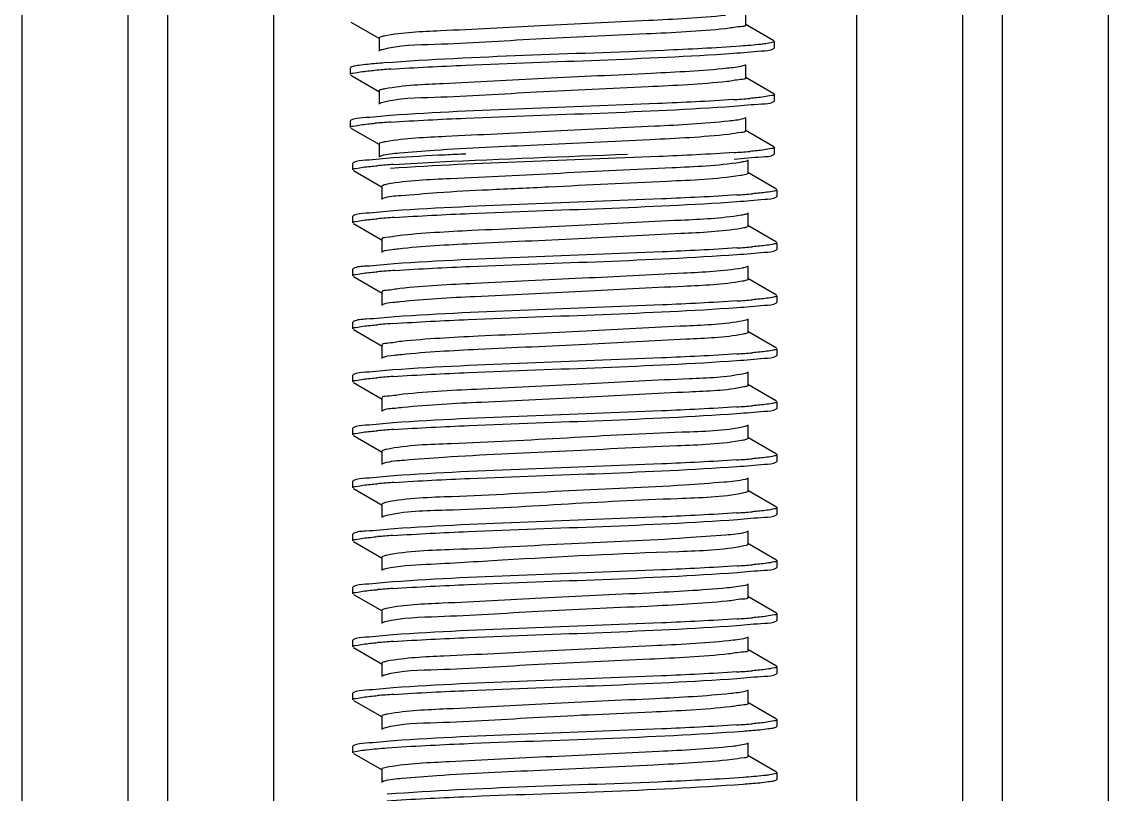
# Model space of a CAD drawing. Extents: x 27938 to 1507990, y 110129 to 923079.
# Drawn here: x 646801.2 to 647289.3, y 344855.8 to 345202.9 of the extents above; entities that cross this region are included whole.
import ezdxf

# ---------------------------------------------------------------- set-up
doc = ezdxf.new("R2010")
doc.units = 0
doc.header["$LTSCALE"] = 1000
doc.header["$MEASUREMENT"] = 0

msp = doc.modelspace()

# ---------------------------------------------------------------- linework, layer by layer
at = {"linetype": 'Continuous'}
for p, q in [((646801.17, 346328.15), (646801.17, 341587.12)), ((646848.79, 346328.15), (646848.79, 341587.12)), ((646866.65, 346328.15), (646866.65, 341587.12)), ((646914.28, 346328.15), (646914.28, 341587.12)), ((647176.22, 346328.15), (647176.22, 341587.12)), ((647223.85, 346328.15), (647223.85, 341587.12)), ((647241.7, 346328.15), (647241.7, 341587.12)), ((647289.33, 346328.15), (647289.33, 341587.12)), ((647126.42, 345201.56), (647126.42, 345207.51)), ((646949.03, 345202.79), (646961.96, 345195.31)), ((647139.09, 345194.38), (647126.16, 345201.86)), ((646961.7, 345195.61), (646961.7, 345189.65)), ((647139.09, 345190.88), (647139.31, 345191.14)), ((647139.31, 345191.14), (647139.31, 345194.12)), ((647139.31, 345191.14), (647139.31, 345194.12)), ((646949.03, 345182.47), (646948.81, 345182.21)), ((646948.81, 345179.24), (646948.81, 345182.21)), ((646948.81, 345179.24), (646948.81, 345182.21)), ((647126.42, 345177.75), (647126.42, 345183.7)), ((646949.03, 345178.98), (646961.96, 345171.49)), ((647139.09, 345170.57), (647126.16, 345178.05)), ((646961.7, 345171.79), (646961.7, 345165.84)), ((647139.31, 345167.33), (647139.31, 345170.31)), ((647139.31, 345167.33), (647139.31, 345170.31)), ((647139.09, 345167.07), (647139.31, 345167.33)), ((646949.03, 345158.66), (646948.81, 345158.4)), ((646948.81, 345155.42), (646948.81, 345158.4)), ((646948.81, 345155.42), (646948.81, 345158.4)), ((647126.42, 345153.94), (647126.42, 345159.89)), ((646949.03, 345155.16), (646961.96, 345147.68)), ((647139.09, 345146.75), (647126.16, 345154.24)), ((646961.7, 345147.98), (646961.7, 345142.03)), ((647139.31, 345143.52), (647139.31, 345146.49)), ((647139.31, 345143.52), (647139.31, 345146.49)), ((647127.61, 345134.88), (647127.61, 345140.84)), ((647139.09, 345143.26), (647139.31, 345143.52)), ((646950.22, 345139.61), (646950, 345139.35)), ((646950, 345136.37), (646950, 345139.35)), ((646950, 345136.37), (646950, 345139.35)), ((646950.22, 345136.11), (646963.15, 345128.63)), ((647140.28, 345127.7), (647127.35, 345135.19)), ((646962.89, 345128.93), (646962.89, 345122.98)), ((647140.5, 345124.47), (647140.5, 345127.44)), ((647140.5, 345124.47), (647140.5, 345127.44)), ((646963.47, 345123.43), (646963.15, 345123.28)), ((647140.28, 345124.2), (647140.5, 345124.47)), ((647127.61, 345111.07), (647127.61, 345117.02)), ((646950.22, 345115.8), (646950, 345115.54)), ((646950, 345112.56), (646950, 345115.54)), ((646950, 345112.56), (646950, 345115.54)), ((646950.22, 345112.3), (646963.15, 345104.82)), ((647140.28, 345103.89), (647127.35, 345111.37)), ((646962.89, 345105.12), (646962.89, 345099.16)), ((647140.5, 345100.65), (647140.5, 345103.63)), ((647140.5, 345100.65), (647140.5, 345103.63)), ((647140.28, 345100.39), (647140.5, 345100.65)), ((646950.22, 345091.98), (646950, 345091.72)), ((647127.61, 345087.26), (647127.61, 345093.21)), ((646950, 345088.75), (646950, 345091.72)), ((646950, 345088.75), (646950, 345091.72)), ((646950.22, 345088.49), (646963.15, 345081)), ((647140.28, 345080.08), (647127.35, 345087.56)), ((646962.89, 345081.3), (646962.89, 345075.35)), ((647140.5, 345076.84), (647140.5, 345079.82)), ((647140.5, 345076.84), (647140.5, 345079.82)), ((647140.28, 345076.58), (647140.5, 345076.84)), ((646950.22, 345068.17), (646950, 345067.91)), ((646950, 345064.93), (646950, 345067.91)), ((646950, 345064.93), (646950, 345067.91)), ((647127.61, 345063.45), (647127.61, 345069.4)), ((646950.22, 345064.67), (646963.15, 345057.19)), ((647140.28, 345056.26), (647127.35, 345063.75)), ((646962.89, 345057.49), (646962.89, 345051.54)), ((647140.28, 345052.77), (647140.5, 345053.03)), ((647140.5, 345053.03), (647140.5, 345056)), ((647140.5, 345053.03), (647140.5, 345056)), ((646950.22, 345044.36), (646950, 345044.1)), ((646950, 345041.12), (646950, 345044.1)), ((646950, 345041.12), (646950, 345044.1)), ((647127.61, 345039.63), (647127.61, 345045.59)), ((646950.22, 345040.86), (646963.15, 345033.38)), ((647140.28, 345032.45), (647127.35, 345039.93)), ((646962.89, 345033.68), (646962.89, 345027.73)), ((647140.28, 345028.95), (647140.5, 345029.21)), ((647140.5, 345029.21), (647140.5, 345032.19)), ((647140.5, 345029.21), (647140.5, 345032.19)), ((646950.22, 345020.55), (646950, 345020.28)), ((646950, 345017.31), (646950, 345020.28)), ((646950, 345017.31), (646950, 345020.28)), ((647127.61, 345015.82), (647127.61, 345021.77)), ((646950.22, 345017.05), (646963.15, 345009.57)), ((647140.28, 345008.64), (647127.35, 345016.12)), ((646962.89, 345009.87), (646962.89, 345003.91)), ((647140.28, 345005.14), (647140.5, 345005.4)), ((647140.5, 345005.4), (647140.5, 345008.38)), ((647140.5, 345005.4), (647140.5, 345008.38)), ((646950.22, 344996.73), (646950, 344996.47)), ((646950, 344993.5), (646950, 344996.47)), ((646950, 344993.5), (646950, 344996.47)), ((647127.61, 344992.01), (647127.61, 344997.96)), ((646950.22, 344993.23), (646963.15, 344985.75)), ((647126.32, 344991.33), (647125.58, 344991.16)), ((647140.28, 344984.83), (647127.35, 344992.31)), ((646962.89, 344986.05), (646962.89, 344980.1)), ((647140.5, 344981.59), (647140.5, 344984.57)), ((647140.5, 344981.59), (647140.5, 344984.57)), ((647140.28, 344981.33), (647140.5, 344981.59)), ((646950.22, 344972.92), (646950, 344972.66)), ((646950, 344969.68), (646950, 344972.66)), ((646950, 344969.68), (646950, 344972.66)), ((647127.61, 344968.19), (647127.61, 344974.15)), ((646950.22, 344969.42), (646963.15, 344961.94)), ((647126.59, 344967.6), (647125.61, 344967.36)), ((647140.28, 344961.01), (647127.35, 344968.5)), ((646962.89, 344962.24), (646962.89, 344956.29)), ((647140.5, 344957.78), (647140.5, 344960.75)), ((647140.5, 344957.78), (647140.5, 344960.75)), ((647140.28, 344957.52), (647140.5, 344957.78)), ((647127.61, 344944.38), (647127.61, 344950.33)), ((646950.22, 344949.11), (646950, 344948.85)), ((646950, 344945.87), (646950, 344948.85)), ((646950, 344945.87), (646950, 344948.85)), ((646950.22, 344945.61), (646963.15, 344938.13)), ((647140.28, 344937.2), (647127.35, 344944.68)), ((646962.89, 344938.43), (646962.89, 344932.47)), ((647140.5, 344933.96), (647140.5, 344936.94)), ((647140.5, 344933.96), (647140.5, 344936.94)), ((647140.28, 344933.7), (647140.5, 344933.96)), ((647127.61, 344920.57), (647127.61, 344926.52)), ((646950.22, 344925.29), (646950, 344925.03)), ((646950, 344922.06), (646950, 344925.03)), ((646950, 344922.06), (646950, 344925.03)), ((646950.22, 344921.8), (646963.15, 344914.31)), ((647140.28, 344913.39), (647127.35, 344920.87)), ((646962.89, 344914.62), (646962.89, 344908.66)), ((647140.5, 344910.15), (647140.5, 344913.13)), ((647140.28, 344909.89), (647140.5, 344910.15)), ((646950.22, 344901.48), (646950, 344901.22)), ((647127.61, 344896.76), (647127.61, 344902.71)), ((646950, 344898.24), (646950, 344901.22)), ((646950, 344898.24), (646950, 344901.22)), ((646950.22, 344897.98), (646963.15, 344890.5)), ((647140.28, 344889.57), (647127.35, 344897.06)), ((646962.89, 344890.8), (646962.89, 344884.85)), ((647140.5, 344886.34), (647140.5, 344889.31)), ((647140.5, 344886.34), (647140.5, 344889.31)), ((647140.28, 344886.08), (647140.5, 344886.34)), ((646950.22, 344877.67), (646950, 344877.41)), ((646950, 344874.43), (646950, 344877.41)), ((646950, 344874.43), (646950, 344877.41)), ((647127.61, 344872.94), (647127.61, 344878.9)), ((646950.22, 344874.17), (646963.15, 344866.69)), ((647140.28, 344865.76), (647127.35, 344873.24)), ((646962.89, 344866.99), (646962.89, 344861.04)), ((647140.28, 344862.26), (647140.5, 344862.52)), ((647140.5, 344862.52), (647140.5, 344865.5)), ((647140.5, 344862.52), (647140.5, 344865.5))]:
    msp.add_line(p, q, dxfattribs=at)
for centre, radius, start, end in [((646994.19, 344772.59), 409.92, 93.8298, 94.8034), ((647093.42, 345583.29), 416.29, 273.7844, 274.8062), ((646994.21, 344748.53), 410.18, 93.8281, 94.8033), ((647093.75, 345555.41), 412.21, 273.8119, 274.8058), ((646995.66, 344726.23), 413.44, 93.8035, 94.806), ((647095.11, 345534.28), 410.12, 273.8286, 274.8032), ((646996.02, 344697.89), 417.98, 93.7736, 94.806), ((647095.14, 345510.05), 409.71, 273.8314, 274.8033), ((646996.45, 344668.64), 423.44, 93.7393, 94.8049), ((647095.25, 345484.84), 408.3, 273.8406, 274.8036), ((646995.26, 344659.82), 408.39, 93.8392, 94.8043), ((647095.21, 345461.59), 408.86, 273.8369, 274.8034), ((646995.4, 344634.22), 410.18, 93.826, 94.8054), ((647095.13, 345438.74), 409.83, 273.8305, 274.8033), ((646995.65, 344607.29), 413.31, 93.8044, 94.806), ((647121.89, 345032.73), 18.14, 281.5383, 283.132), ((647095.11, 345415.22), 410.12, 273.8286, 274.8032), ((646996.01, 344578.99), 417.82, 93.7747, 94.806), ((647095.14, 345391.01), 409.73, 273.8312, 274.8033), ((646995.16, 344565.7), 407.26, 93.8482, 94.803), ((647095.38, 345364.13), 406.65, 273.8518, 274.8032), ((646995.25, 344540.8), 408.35, 93.8395, 94.8043), ((647095.21, 345342.48), 408.82, 273.8372, 274.8034), ((646995.39, 344515.24), 410.1, 93.8265, 94.8053), ((647095.13, 345319.66), 409.81, 273.8306, 274.8033), ((646995.64, 344488.35), 413.19, 93.8052, 94.806), ((647095.11, 345296.15), 410.12, 273.8286, 274.8032)]:
    msp.add_arc(centre, radius, start, end, dxfattribs=at)
for points, knots in [([(647117.38, 345205.72), (647105.87, 345204.56), (647078.15, 345203.14), (647035.41, 345201.29), (646995.87, 345198.95), (646972.27, 345198.14), (646963.95, 345196.5)], [0, 0, 0, 0, 0.225655, 0.541544, 0.834585, 1, 1, 1, 1]), ([(647117.38, 345199.77), (647105.55, 345198.57), (647077.1, 345197.12), (647033.52, 345195.35), (646994.1, 345192.65), (646970.77, 345192.32), (646963.05, 345190.34)], [0, 0, 0, 0, 0.230626, 0.552451, 0.845297, 1, 1, 1, 1]), ([(647126.42, 345201.56), (647126.42, 345200.74), (647121.76, 345200.68), (647119.64, 345200), (647117.38, 345199.77)], [0, 0, 0, 0, 0.265544, 1, 1, 1, 1]), ([(646963.95, 345196.5), (646963.38, 345196.38), (646962.72, 345196.23), (646961.7, 345195.85), (646961.7, 345195.61)], [0, 0, 0, 0, 0.707997, 1, 1, 1, 1]), ([(646963.05, 345190.34), (646962.83, 345190.28), (646962.46, 345190.18), (646962.1, 345190.04), (646961.96, 345189.96)], [0, 0, 0, 0, 0.585637, 1, 1, 1, 1]), ([(647124.1, 345191.95), (647112.62, 345191.11), (647059.23, 345188.5), (647005.76, 345187.45), (646963.94, 345184.38)], [0, 0, 0, 0, 0.215463, 1, 1, 1, 1]), ([(647120.9, 345188.75), (647125.11, 345189.03), (647131.01, 345189.85), (647137.45, 345189.94), (647139.08, 345190.88)], [0, 0, 0, 0, 0.69075, 1, 1, 1, 1]), ([(647135.43, 345193.03), (647134.71, 345192.93), (647130.94, 345192.47), (647127.16, 345192.17), (647124.1, 345191.95)], [0, 0, 0, 0, 0.191405, 1, 1, 1, 1]), ([(647139.31, 345194.12), (647139.31, 345193.75), (647137.41, 345193.43), (647136.4, 345193.17), (647135.43, 345193.03)], [0, 0, 0, 0, 0.27438, 1, 1, 1, 1]), ([(646966.81, 345181.6), (646978.03, 345182.37), (647029.4, 345184.84), (647080.82, 345186.05), (647120.9, 345188.75)], [0, 0, 0, 0, 0.218807, 1, 1, 1, 1]), ([(646948.81, 345179.24), (646948.81, 345179.67), (646951.1, 345179.95), (646952.26, 345180.27), (646953.41, 345180.42)], [0, 0, 0, 0, 0.271502, 1, 1, 1, 1]), ([(646952.67, 345183.3), (646951.88, 345183.18), (646950.66, 345182.97), (646949.42, 345182.69), (646949.04, 345182.47)], [0, 0, 0, 0, 0.64305, 1, 1, 1, 1]), ([(646963.94, 345184.38), (646962.79, 345184.29), (646959.02, 345184), (646955.26, 345183.66), (646952.67, 345183.3)], [0, 0, 0, 0, 0.307527, 1, 1, 1, 1]), ([(647118.12, 345181.98), (647106.84, 345180.8), (647079.39, 345179.4), (647036.8, 345177.52), (646996.9, 345175.25), (646972.92, 345174.33), (646964.32, 345172.75)], [0, 0, 0, 0, 0.220681, 0.534812, 0.829794, 1, 1, 1, 1]), ([(647126.16, 345183.4), (647125.87, 345183.23), (647123.2, 345182.48), (647120.49, 345182.23), (647118.12, 345181.98)], [0, 0, 0, 0, 0.125952, 1, 1, 1, 1]), ([(647118.12, 345176.03), (647106.34, 345174.79), (647077.75, 345173.34), (647033.83, 345171.59), (646994.11, 345168.75), (646970.55, 345168.58), (646962.87, 345166.48)], [0, 0, 0, 0, 0.228367, 0.551843, 0.846598, 1, 1, 1, 1]), ([(647126.42, 345177.75), (647126.43, 345176.99), (647122.16, 345176.87), (647120.19, 345176.25), (647118.12, 345176.03)], [0, 0, 0, 0, 0.266345, 1, 1, 1, 1]), ([(646964.32, 345172.75), (646963.66, 345172.63), (646962.91, 345172.46), (646961.7, 345172.07), (646961.7, 345171.79)], [0, 0, 0, 0, 0.71244, 1, 1, 1, 1]), ([(647139.31, 345170.31), (647139.31, 345169.87), (647137.01, 345169.59), (647135.85, 345169.27), (647134.69, 345169.12)], [0, 0, 0, 0, 0.271396, 1, 1, 1, 1]), ([(646962.87, 345166.48), (646962.69, 345166.43), (646962.38, 345166.34), (646962.08, 345166.21), (646961.96, 345166.14)], [0, 0, 0, 0, 0.578205, 1, 1, 1, 1]), ([(647120.9, 345167.91), (647109.6, 345167.15), (647058.24, 345164.68), (647006.81, 345163.49), (646966.81, 345160.77)], [0, 0, 0, 0, 0.220215, 1, 1, 1, 1]), ([(647121.15, 345164.95), (647125.3, 345165.23), (647131.12, 345166.04), (647137.47, 345166.14), (647139.08, 345167.07)], [0, 0, 0, 0, 0.690494, 1, 1, 1, 1]), ([(646966.81, 345160.77), (646962.69, 345160.49), (646956.93, 345159.69), (646950.64, 345159.58), (646949.04, 345158.66)], [0, 0, 0, 0, 0.690325, 1, 1, 1, 1]), ([(646966.82, 345157.79), (646978.08, 345158.56), (647029.52, 345161.04), (647081.03, 345162.23), (647121.15, 345164.95)], [0, 0, 0, 0, 0.219095, 1, 1, 1, 1]), ([(646948.81, 345155.42), (646948.81, 345155.86), (646951.1, 345156.14), (646952.26, 345156.46), (646953.41, 345156.61)], [0, 0, 0, 0, 0.27149, 1, 1, 1, 1]), ([(647118.83, 345158.25), (647107.8, 345157.04), (647080.66, 345155.66), (647038.26, 345153.75), (646998.01, 345151.54), (646973.64, 345150.53), (646964.75, 345149.02)], [0, 0, 0, 0, 0.215579, 0.527777, 0.824697, 1, 1, 1, 1]), ([(647126.16, 345159.59), (647125.89, 345159.43), (647123.47, 345158.72), (647120.99, 345158.48), (647118.83, 345158.25)], [0, 0, 0, 0, 0.128341, 1, 1, 1, 1]), ([(647118.83, 345152.29), (647107.12, 345151.01), (647078.41, 345149.64), (647034.31, 345147.45), (646996.66, 345145.94), (646973.39, 345144.03), (646965.38, 345143.4), (646962.74, 345142.63)], [0, 0, 0, 0, 0.225842, 0.550753, 0.847452, 0.947141, 1, 1, 1, 1]), ([(647126.42, 345153.94), (647126.43, 345153.24), (647122.54, 345153.06), (647120.73, 345152.5), (647118.83, 345152.29)], [0, 0, 0, 0, 0.267239, 1, 1, 1, 1]), ([(646964.75, 345149.02), (646963.98, 345148.89), (646963.14, 345148.69), (646961.7, 345148.29), (646961.7, 345147.98)], [0, 0, 0, 0, 0.716487, 1, 1, 1, 1]), ([(647139.31, 345146.49), (647139.31, 345146.06), (647137.03, 345145.78), (647135.88, 345145.46), (647134.73, 345145.31)], [0, 0, 0, 0, 0.271545, 1, 1, 1, 1]), ([(646968.04, 345141.72), (646963.91, 345141.44), (646958.13, 345140.64), (646951.83, 345140.53), (646950.23, 345139.61)], [0, 0, 0, 0, 0.69038, 1, 1, 1, 1]), ([(646962.74, 345142.63), (646962.59, 345142.59), (646962.32, 345142.5), (646962.07, 345142.39), (646961.96, 345142.33)], [0, 0, 0, 0, 0.571482, 1, 1, 1, 1]), ([(647121.15, 345144.11), (647109.87, 345143.35), (647058.43, 345140.88), (647006.92, 345139.68), (646966.82, 345136.96)], [0, 0, 0, 0, 0.21961, 1, 1, 1, 1]), ([(647000.74, 345143.46), (646997.62, 345143.32), (646986.72, 345142.81), (646975.81, 345142.25), (646968.04, 345141.72)], [0, 0, 0, 0, 0.285814, 1, 1, 1, 1]), ([(646968.23, 345138.76), (646975.16, 345139.22), (647010.19, 345141.08), (647045.25, 345142.29), (647073.36, 345143.46)], [0, 0, 0, 0, 0.197909, 1, 1, 1, 1]), ([(647121.32, 345141.15), (647125.43, 345141.43), (647131.2, 345142.23), (647137.48, 345142.34), (647139.08, 345143.26)], [0, 0, 0, 0, 0.690311, 1, 1, 1, 1]), ([(646950, 345136.37), (646950, 345136.8), (646952.28, 345137.09), (646953.44, 345137.4), (646954.59, 345137.55)], [0, 0, 0, 0, 0.271503, 1, 1, 1, 1]), ([(647123.98, 345139.71), (647113.85, 345138.12), (647086.81, 345137.01), (647043.42, 345134.85), (647000.82, 345132.47), (646974.73, 345131.63), (646965.39, 345129.87)], [0, 0, 0, 0, 0.193419, 0.509669, 0.820525, 1, 1, 1, 1]), ([(647127.35, 345140.54), (647126.98, 345140.32), (647125.83, 345140.03), (647124.7, 345139.82), (647123.98, 345139.71)], [0, 0, 0, 0, 0.365805, 1, 1, 1, 1]), ([(647123.98, 345133.75), (647113.14, 345132.06), (647084.33, 345130.98), (647046.66, 345128.99), (647012.24, 345127.36), (646990.02, 345126.32), (646974.33, 345124.83), (646965.98, 345124.4), (646963.47, 345123.43)], [0, 0, 0, 0, 0.204493, 0.536108, 0.703957, 0.847329, 0.949842, 1, 1, 1, 1]), ([(647127.61, 345134.88), (647127.61, 345134.52), (647125.87, 345134.13), (647124.89, 345133.9), (647123.98, 345133.75)], [0, 0, 0, 0, 0.279396, 1, 1, 1, 1]), ([(646965.39, 345129.87), (646964.76, 345129.75), (646964.04, 345129.58), (646962.89, 345129.19), (646962.89, 345128.93)], [0, 0, 0, 0, 0.711689, 1, 1, 1, 1]), ([(647140.5, 345127.44), (647140.5, 345127.01), (647138.21, 345126.72), (647137.05, 345126.41), (647135.89, 345126.26)], [0, 0, 0, 0, 0.271487, 1, 1, 1, 1]), ([(647122.49, 345125.07), (647111.24, 345124.31), (647059.82, 345121.83), (647008.34, 345120.63), (646968.23, 345117.92)], [0, 0, 0, 0, 0.219009, 1, 1, 1, 1]), ([(646968.51, 345114.96), (646979.81, 345115.72), (647031.15, 345118.19), (647082.55, 345119.38), (647122.52, 345122.1)], [0, 0, 0, 0, 0.220461, 1, 1, 1, 1]), ([(647122.52, 345122.1), (647126.63, 345122.38), (647132.39, 345123.18), (647138.67, 345123.28), (647140.27, 345124.2)], [0, 0, 0, 0, 0.690295, 1, 1, 1, 1]), ([(646968.23, 345117.92), (646964.06, 345117.64), (646958.22, 345116.83), (646951.85, 345116.73), (646950.23, 345115.8)], [0, 0, 0, 0, 0.690587, 1, 1, 1, 1]), ([(647127.35, 345116.72), (647127.03, 345116.54), (647126.04, 345116.27), (647125.07, 345116.07), (647124.45, 345115.97)], [0, 0, 0, 0, 0.371889, 1, 1, 1, 1]), ([(646950, 345112.56), (646950, 345113), (646952.31, 345113.28), (646953.48, 345113.6), (646954.64, 345113.75)], [0, 0, 0, 0, 0.271316, 1, 1, 1, 1]), ([(647124.45, 345115.97), (647115.48, 345114.47), (647091.03, 345113.44), (647050.69, 345111.25), (647008.34, 345109.32), (646981.28, 345107.96), (646970.31, 345106.74)], [0, 0, 0, 0, 0.176567, 0.473968, 0.785687, 1, 1, 1, 1]), ([(646970.31, 345106.74), (646968.45, 345106.53), (646966.67, 345105.99), (646962.88, 345105.8), (646962.89, 345105.12)], [0, 0, 0, 0, 0.732504, 1, 1, 1, 1]), ([(647124.45, 345110.02), (647115.48, 345108.51), (647091.03, 345107.49), (647050.69, 345105.3), (647008.34, 345103.37), (646981.28, 345102), (646970.31, 345100.79)], [0, 0, 0, 0, 0.176567, 0.473968, 0.785687, 1, 1, 1, 1]), ([(647127.61, 345111.07), (647127.61, 345110.75), (647126.11, 345110.36), (647125.24, 345110.15), (647124.45, 345110.02)], [0, 0, 0, 0, 0.282619, 1, 1, 1, 1]), ([(647140.5, 345103.63), (647140.5, 345103.2), (647138.21, 345102.91), (647137.06, 345102.6), (647135.9, 345102.45)], [0, 0, 0, 0, 0.271508, 1, 1, 1, 1]), ([(646970.31, 345100.79), (646969.41, 345100.69), (646967.04, 345100.33), (646964.47, 345100.23), (646963.15, 345099.47)], [0, 0, 0, 0, 0.371135, 1, 1, 1, 1]), ([(647122.52, 345101.26), (647111.3, 345100.5), (647059.97, 345098.03), (647008.57, 345096.82), (646968.51, 345094.13)], [0, 0, 0, 0, 0.218674, 1, 1, 1, 1]), ([(646968.84, 345091.17), (646980.17, 345091.93), (647031.42, 345094.38), (647082.74, 345095.57), (647122.6, 345098.29)], [0, 0, 0, 0, 0.22129, 1, 1, 1, 1]), ([(647122.6, 345098.29), (647126.69, 345098.57), (647132.43, 345099.36), (647138.68, 345099.48), (647140.27, 345100.39)], [0, 0, 0, 0, 0.690211, 1, 1, 1, 1]), ([(646968.51, 345094.13), (646964.28, 345093.84), (646958.34, 345093.02), (646951.87, 345092.93), (646950.23, 345091.98)], [0, 0, 0, 0, 0.690864, 1, 1, 1, 1]), ([(647124.89, 345092.23), (647116.21, 345090.67), (647092.14, 345089.73), (647052.14, 345087.48), (647009.6, 345085.59), (646982.23, 345084.19), (646971.01, 345083)], [0, 0, 0, 0, 0.171474, 0.466939, 0.780589, 1, 1, 1, 1]), ([(647127.35, 345092.91), (647127.07, 345092.75), (647126.24, 345092.5), (647125.41, 345092.33), (647124.89, 345092.23)], [0, 0, 0, 0, 0.378691, 1, 1, 1, 1]), ([(646950, 345088.75), (646950, 345089.19), (646952.35, 345089.47), (646953.53, 345089.79), (646954.72, 345089.94)], [0, 0, 0, 0, 0.271062, 1, 1, 1, 1]), ([(647127.61, 345087.26), (647127.61, 345086.98), (647126.34, 345086.58), (647125.57, 345086.4), (647124.89, 345086.28)], [0, 0, 0, 0, 0.286481, 1, 1, 1, 1]), ([(646971.01, 345083), (646968.98, 345082.79), (646967.05, 345082.19), (646962.88, 345082.05), (646962.89, 345081.3)], [0, 0, 0, 0, 0.733441, 1, 1, 1, 1]), ([(647124.89, 345086.28), (647116.21, 345084.72), (647092.14, 345083.78), (647052.14, 345081.53), (647009.6, 345079.63), (646982.23, 345078.24), (646971.01, 345077.05)], [0, 0, 0, 0, 0.171474, 0.466939, 0.780589, 1, 1, 1, 1]), ([(647122.6, 345077.45), (647111.43, 345076.69), (647060.18, 345074.22), (647008.86, 345073), (646968.84, 345070.33)], [0, 0, 0, 0, 0.218156, 1, 1, 1, 1]), ([(647140.5, 345079.82), (647140.5, 345079.39), (647138.23, 345079.1), (647137.07, 345078.79), (647135.93, 345078.64)], [0, 0, 0, 0, 0.271591, 1, 1, 1, 1]), ([(646971.01, 345077.05), (646970.02, 345076.94), (646967.42, 345076.56), (646964.59, 345076.49), (646963.15, 345075.65)], [0, 0, 0, 0, 0.373237, 1, 1, 1, 1]), ([(646967.91, 345067.3), (646979.19, 345068.06), (647030.74, 345070.55), (647082.36, 345071.74), (647122.57, 345074.48)], [0, 0, 0, 0, 0.219098, 1, 1, 1, 1]), ([(647122.57, 345074.48), (647126.66, 345074.76), (647132.41, 345075.55), (647138.67, 345075.66), (647140.27, 345076.58)], [0, 0, 0, 0, 0.690244, 1, 1, 1, 1]), ([(646968.84, 345070.33), (646964.52, 345070.05), (646958.49, 345069.21), (646951.9, 345069.13), (646950.23, 345068.17)], [0, 0, 0, 0, 0.691174, 1, 1, 1, 1]), ([(647125.29, 345068.5), (647116.92, 345066.86), (647093.23, 345066.03), (647053.6, 345063.71), (647010.87, 345061.85), (646983.2, 345060.43), (646971.75, 345059.27)], [0, 0, 0, 0, 0.166363, 0.459884, 0.775471, 1, 1, 1, 1]), ([(647127.35, 345069.1), (647127.11, 345068.96), (647126.42, 345068.74), (647125.72, 345068.58), (647125.29, 345068.5)], [0, 0, 0, 0, 0.386332, 1, 1, 1, 1]), ([(646950, 345064.93), (646950, 345065.36), (646952.27, 345065.65), (646953.41, 345065.96), (646954.56, 345066.11)], [0, 0, 0, 0, 0.27163, 1, 1, 1, 1]), ([(647125.29, 345062.54), (647116.92, 345060.91), (647093.23, 345060.08), (647053.6, 345057.75), (647010.87, 345055.9), (646983.2, 345054.48), (646971.75, 345053.31)], [0, 0, 0, 0, 0.166363, 0.459884, 0.775471, 1, 1, 1, 1]), ([(647127.61, 345063.45), (647127.61, 345063.2), (647126.56, 345062.81), (647125.88, 345062.66), (647125.29, 345062.54)], [0, 0, 0, 0, 0.291155, 1, 1, 1, 1]), ([(646971.75, 345059.27), (646969.53, 345059.04), (646967.45, 345058.37), (646962.89, 345058.3), (646962.89, 345057.49)], [0, 0, 0, 0, 0.734279, 1, 1, 1, 1]), ([(646971.75, 345053.31), (646970.66, 345053.2), (646967.82, 345052.79), (646964.72, 345052.75), (646963.15, 345051.84)], [0, 0, 0, 0, 0.37517, 1, 1, 1, 1]), ([(647122.57, 345053.64), (647111.28, 345052.87), (647059.73, 345050.39), (647008.12, 345049.2), (646967.91, 345046.46)], [0, 0, 0, 0, 0.219155, 1, 1, 1, 1]), ([(647122.51, 345050.66), (647126.62, 345050.94), (647132.39, 345051.74), (647138.67, 345051.85), (647140.27, 345052.77)], [0, 0, 0, 0, 0.690303, 1, 1, 1, 1]), ([(647140.5, 345056), (647140.5, 345055.57), (647138.22, 345055.29), (647137.07, 345054.97), (647135.91, 345054.82)], [0, 0, 0, 0, 0.271553, 1, 1, 1, 1]), ([(646968.03, 345043.49), (646979.31, 345044.26), (647030.8, 345046.74), (647082.36, 345047.93), (647122.51, 345050.66)], [0, 0, 0, 0, 0.219327, 1, 1, 1, 1]), ([(646967.91, 345046.46), (646963.82, 345046.18), (646958.08, 345045.39), (646951.82, 345045.28), (646950.23, 345044.36)], [0, 0, 0, 0, 0.690244, 1, 1, 1, 1]), ([(647125.67, 345044.76), (647117.6, 345043.04), (647094.29, 345042.34), (647055.05, 345039.93), (647012.16, 345038.11), (646984.2, 345036.68), (646972.51, 345035.53)], [0, 0, 0, 0, 0.16123, 0.452798, 0.770329, 1, 1, 1, 1]), ([(647127.35, 345045.28), (647127.15, 345045.17), (647126.59, 345044.97), (647126.01, 345044.83), (647125.67, 345044.76)], [0, 0, 0, 0, 0.394958, 1, 1, 1, 1]), ([(646950, 345041.12), (646950, 345041.55), (646952.27, 345041.84), (646953.42, 345042.15), (646954.56, 345042.3)], [0, 0, 0, 0, 0.27161, 1, 1, 1, 1]), ([(647125.67, 345038.81), (647117.6, 345037.09), (647094.29, 345036.39), (647055.05, 345033.98), (647012.16, 345032.16), (646984.2, 345030.72), (646972.51, 345029.58)], [0, 0, 0, 0, 0.16123, 0.452798, 0.770329, 1, 1, 1, 1]), ([(647127.61, 345039.63), (647127.61, 345039.42), (647126.75, 345039.05), (647126.16, 345038.91), (647125.67, 345038.81)], [0, 0, 0, 0, 0.296864, 1, 1, 1, 1]), ([(646972.51, 345035.53), (646970.11, 345035.29), (646967.86, 345034.56), (646962.89, 345034.55), (646962.89, 345033.68)], [0, 0, 0, 0, 0.734941, 1, 1, 1, 1]), ([(646972.51, 345029.58), (646971.32, 345029.46), (646968.23, 345029.02), (646964.85, 345029.02), (646963.15, 345028.03)], [0, 0, 0, 0, 0.376916, 1, 1, 1, 1]), ([(647122.51, 345029.82), (647111.24, 345029.06), (647059.74, 345026.58), (647008.19, 345025.38), (646968.03, 345022.66)], [0, 0, 0, 0, 0.219173, 1, 1, 1, 1]), ([(647122.49, 345026.85), (647126.61, 345027.13), (647132.38, 345027.92), (647138.67, 345028.03), (647140.27, 345028.95)], [0, 0, 0, 0, 0.690321, 1, 1, 1, 1]), ([(647140.5, 345032.19), (647140.5, 345031.76), (647138.21, 345031.47), (647137.05, 345031.16), (647135.9, 345031.01)], [0, 0, 0, 0, 0.271502, 1, 1, 1, 1]), ([(646968.23, 345019.69), (646979.51, 345020.45), (647030.94, 345022.93), (647082.42, 345024.12), (647122.49, 345026.85)], [0, 0, 0, 0, 0.219774, 1, 1, 1, 1]), ([(646968.03, 345022.66), (646963.91, 345022.38), (646958.13, 345021.57), (646951.83, 345021.47), (646950.23, 345020.55)], [0, 0, 0, 0, 0.690375, 1, 1, 1, 1]), ([(647126.01, 345021.02), (647116.82, 345018.87), (647089.91, 345018.48), (647046.08, 345015.81), (647001.82, 345013.35), (646974.47, 345012.71), (646964.89, 345010.7)], [0, 0, 0, 0, 0.175258, 0.495335, 0.818042, 1, 1, 1, 1]), ([(647127.35, 345021.47), (647127.18, 345021.38), (647126.74, 345021.21), (647126.28, 345021.09), (647126.01, 345021.02)], [0, 0, 0, 0, 0.404749, 1, 1, 1, 1]), ([(646950, 345017.31), (646950, 345017.74), (646952.28, 345018.03), (646953.44, 345018.34), (646954.59, 345018.49)], [0, 0, 0, 0, 0.271508, 1, 1, 1, 1]), ([(647125.51, 345014.96), (647115.67, 345012.94), (647087.77, 345012.33), (647043.01, 345009.52), (647002.1, 345008.1), (646976, 345006.01), (646966.92, 345005.38), (646963.94, 345004.52)], [0, 0, 0, 0, 0.186159, 0.513431, 0.833084, 0.942545, 1, 1, 1, 1]), ([(647127.61, 345015.82), (647127.61, 345015.64), (647126.92, 345015.29), (647126.42, 345015.17), (647126.01, 345015.07)], [0, 0, 0, 0, 0.303897, 1, 1, 1, 1]), ([(646964.89, 345010.7), (646964.38, 345010.6), (646963.78, 345010.46), (646962.89, 345010.08), (646962.89, 345009.87)], [0, 0, 0, 0, 0.704936, 1, 1, 1, 1]), ([(646963.94, 345004.52), (646963.79, 345004.48), (646963.52, 345004.39), (646963.25, 345004.28), (646963.15, 345004.21)], [0, 0, 0, 0, 0.573147, 1, 1, 1, 1]), ([(647122.49, 345006.01), (647111.24, 345005.24), (647059.82, 345002.77), (647008.34, 345001.57), (646968.23, 344998.86)], [0, 0, 0, 0, 0.219017, 1, 1, 1, 1]), ([(647122.51, 345003.03), (647126.62, 345003.31), (647132.39, 345004.11), (647138.67, 345004.22), (647140.27, 345005.14)], [0, 0, 0, 0, 0.690296, 1, 1, 1, 1]), ([(647140.5, 345008.38), (647140.5, 345007.94), (647138.21, 345007.66), (647137.05, 345007.34), (647135.89, 345007.19)], [0, 0, 0, 0, 0.271487, 1, 1, 1, 1]), ([(646968.5, 344995.9), (646979.8, 344996.66), (647031.14, 344999.12), (647082.54, 345000.32), (647122.51, 345003.03)], [0, 0, 0, 0, 0.220437, 1, 1, 1, 1]), ([(646950, 344993.5), (646950, 344993.93), (646952.31, 344994.22), (646953.47, 344994.53), (646954.64, 344994.68)], [0, 0, 0, 0, 0.271323, 1, 1, 1, 1]), ([(646968.23, 344998.86), (646964.06, 344998.57), (646958.22, 344997.76), (646951.85, 344997.66), (646950.23, 344996.73)], [0, 0, 0, 0, 0.690579, 1, 1, 1, 1]), ([(647126.32, 344997.29), (647123.19, 344996.47), (647113.94, 344995.78), (647087.61, 344993.77), (647046.79, 344992.31), (647002.29, 344989.52), (646974.65, 344988.92), (646964.93, 344986.9)], [0, 0, 0, 0, 0.059883, 0.170869, 0.490784, 0.815924, 1, 1, 1, 1]), ([(647127.35, 344997.66), (647127.22, 344997.58), (647126.88, 344997.44), (647126.52, 344997.34), (647126.32, 344997.29)], [0, 0, 0, 0, 0.415919, 1, 1, 1, 1]), ([(647125.58, 344991.16), (647115.88, 344989.14), (647088.29, 344988.5), (647043.74, 344986.08), (646999.99, 344983.24), (646973.18, 344983.08), (646964.22, 344980.78)], [0, 0, 0, 0, 0.183768, 0.508585, 0.828555, 1, 1, 1, 1]), ([(647127.61, 344992.01), (647127.61, 344991.85), (647127.08, 344991.53), (647126.65, 344991.42), (647126.32, 344991.33)], [0, 0, 0, 0, 0.312635, 1, 1, 1, 1]), ([(646964.93, 344986.9), (646964.41, 344986.79), (646963.8, 344986.65), (646962.89, 344986.27), (646962.89, 344986.05)], [0, 0, 0, 0, 0.705352, 1, 1, 1, 1]), ([(647140.5, 344984.57), (647140.5, 344984.13), (647138.21, 344983.85), (647137.06, 344983.53), (647135.9, 344983.38)], [0, 0, 0, 0, 0.271507, 1, 1, 1, 1]), ([(646964.22, 344980.78), (646964.01, 344980.73), (646963.64, 344980.62), (646963.29, 344980.48), (646963.15, 344980.4)], [0, 0, 0, 0, 0.58569, 1, 1, 1, 1]), ([(647122.51, 344982.2), (647111.3, 344981.44), (647059.96, 344978.96), (647008.56, 344977.75), (646968.5, 344975.06)], [0, 0, 0, 0, 0.218687, 1, 1, 1, 1]), ([(647122.7, 344979.23), (647126.77, 344979.51), (647132.47, 344980.3), (647138.69, 344980.42), (647140.27, 344981.33)], [0, 0, 0, 0, 0.690104, 1, 1, 1, 1]), ([(646968.5, 344975.06), (646964.27, 344974.78), (646958.34, 344973.96), (646951.87, 344973.87), (646950.23, 344972.92)], [0, 0, 0, 0, 0.690854, 1, 1, 1, 1]), ([(646967.83, 344972.04), (646979.13, 344972.81), (647030.75, 344975.3), (647082.43, 344976.48), (647122.7, 344979.23)], [0, 0, 0, 0, 0.219037, 1, 1, 1, 1]), ([(646950, 344969.68), (646950, 344970.11), (646952.27, 344970.4), (646953.42, 344970.71), (646954.57, 344970.86)], [0, 0, 0, 0, 0.271601, 1, 1, 1, 1]), ([(647126.59, 344973.55), (647123.64, 344972.68), (647114.59, 344972.06), (647088.53, 344969.96), (647047.61, 344968.55), (647002.8, 344965.73), (646974.86, 344965.12), (646964.99, 344963.1)], [0, 0, 0, 0, 0.057053, 0.166257, 0.485855, 0.813479, 1, 1, 1, 1]), ([(647127.35, 344973.85), (647127.25, 344973.79), (647127, 344973.68), (647126.74, 344973.59), (647126.59, 344973.55)], [0, 0, 0, 0, 0.42873, 1, 1, 1, 1]), ([(647125.61, 344967.36), (647116.04, 344965.35), (647079.55, 344964.43), (647032.03, 344961.87), (646988.16, 344959.16), (646970.51, 344958.43), (646964.54, 344957.05)], [0, 0, 0, 0, 0.18168, 0.674077, 0.886101, 1, 1, 1, 1]), ([(647127.61, 344968.19), (647127.61, 344968.06), (647127.21, 344967.77), (647126.85, 344967.67), (647126.59, 344967.6)], [0, 0, 0, 0, 0.323571, 1, 1, 1, 1]), ([(646964.99, 344963.1), (646964.46, 344962.99), (646963.83, 344962.85), (646962.89, 344962.47), (646962.89, 344962.24)], [0, 0, 0, 0, 0.706175, 1, 1, 1, 1]), ([(647140.5, 344960.75), (647140.5, 344960.32), (647138.23, 344960.04), (647137.08, 344959.72), (647135.94, 344959.58)], [0, 0, 0, 0, 0.271649, 1, 1, 1, 1]), ([(646964.54, 344957.05), (646964.25, 344956.98), (646963.78, 344956.86), (646963.32, 344956.69), (646963.15, 344956.59)], [0, 0, 0, 0, 0.596673, 1, 1, 1, 1]), ([(647122.7, 344958.4), (647111.41, 344957.63), (647059.79, 344955.14), (647008.1, 344953.95), (646967.83, 344951.2)], [0, 0, 0, 0, 0.218917, 1, 1, 1, 1]), ([(646967.91, 344948.23), (646979.19, 344949), (647030.74, 344951.48), (647082.36, 344952.67), (647122.57, 344955.41)], [0, 0, 0, 0, 0.219094, 1, 1, 1, 1]), ([(647122.57, 344955.41), (647126.67, 344955.69), (647132.41, 344956.49), (647138.67, 344956.6), (647140.27, 344957.52)], [0, 0, 0, 0, 0.690241, 1, 1, 1, 1]), ([(646967.83, 344951.2), (646963.76, 344950.92), (646958.04, 344950.13), (646951.82, 344950.02), (646950.23, 344949.11)], [0, 0, 0, 0, 0.690151, 1, 1, 1, 1]), ([(646950, 344945.87), (646950, 344946.3), (646952.27, 344946.59), (646953.41, 344946.9), (646954.56, 344947.05)], [0, 0, 0, 0, 0.27163, 1, 1, 1, 1]), ([(647118.1, 344948.5), (647106.51, 344947.35), (647078.73, 344945.93), (647036.03, 344944.09), (646996.72, 344941.75), (646973.3, 344940.95), (646965.08, 344939.3)], [0, 0, 0, 0, 0.227968, 0.544065, 0.835946, 1, 1, 1, 1]), ([(647127.35, 344950.03), (647127.02, 344949.84), (647123.95, 344949.02), (647120.84, 344948.76), (647118.1, 344948.5)], [0, 0, 0, 0, 0.122428, 1, 1, 1, 1]), ([(647118.1, 344942.54), (647106.25, 344941.37), (647077.91, 344939.92), (647034.55, 344938.15), (646995.33, 344935.53), (646972.13, 344935.09), (646964.36, 344933.19)], [0, 0, 0, 0, 0.231868, 0.552576, 0.844286, 1, 1, 1, 1]), ([(647127.61, 344944.38), (647127.61, 344943.52), (647122.7, 344943.5), (647120.47, 344942.78), (647118.1, 344942.54)], [0, 0, 0, 0, 0.265144, 1, 1, 1, 1]), ([(646965.08, 344939.3), (646964.53, 344939.19), (646963.88, 344939.05), (646962.89, 344938.66), (646962.89, 344938.43)], [0, 0, 0, 0, 0.707243, 1, 1, 1, 1]), ([(647140.5, 344936.94), (647140.5, 344936.51), (647138.22, 344936.22), (647137.07, 344935.91), (647135.92, 344935.76)], [0, 0, 0, 0, 0.271555, 1, 1, 1, 1]), ([(646964.36, 344933.19), (646964.12, 344933.13), (646963.7, 344933.02), (646963.3, 344932.86), (646963.15, 344932.78)], [0, 0, 0, 0, 0.590543, 1, 1, 1, 1]), ([(647122.57, 344934.58), (647111.28, 344933.81), (647059.73, 344931.32), (647008.11, 344930.14), (646967.91, 344927.4)], [0, 0, 0, 0, 0.219151, 1, 1, 1, 1]), ([(646968.03, 344924.43), (646979.31, 344925.19), (647030.8, 344927.67), (647082.36, 344928.86), (647122.51, 344931.6)], [0, 0, 0, 0, 0.219316, 1, 1, 1, 1]), ([(647122.51, 344931.6), (647126.62, 344931.88), (647132.39, 344932.67), (647138.67, 344932.78), (647140.27, 344933.7)], [0, 0, 0, 0, 0.690302, 1, 1, 1, 1]), ([(646967.91, 344927.4), (646963.82, 344927.12), (646958.08, 344926.32), (646951.82, 344926.21), (646950.23, 344925.29)], [0, 0, 0, 0, 0.690241, 1, 1, 1, 1]), ([(647127.35, 344926.22), (647127.04, 344926.04), (647124.23, 344925.26), (647121.37, 344925.02), (647118.86, 344924.76)], [0, 0, 0, 0, 0.124553, 1, 1, 1, 1]), ([(646950, 344922.06), (646950, 344922.49), (646952.27, 344922.77), (646953.42, 344923.09), (646954.56, 344923.23)], [0, 0, 0, 0, 0.271612, 1, 1, 1, 1]), ([(647118.86, 344924.76), (647107.44, 344923.59), (647079.8, 344922.18), (647037.1, 344920.31), (646997.42, 344918), (646973.68, 344917.15), (646965.26, 344915.53)], [0, 0, 0, 0, 0.223808, 0.539121, 0.832916, 1, 1, 1, 1]), ([(647118.86, 344918.81), (647107.05, 344917.59), (647078.54, 344916.14), (647034.82, 344914.38), (646995.28, 344911.62), (646971.87, 344911.36), (646964.16, 344909.33)], [0, 0, 0, 0, 0.229779, 0.552271, 0.845852, 1, 1, 1, 1]), ([(647127.61, 344920.57), (647127.61, 344919.77), (647123.11, 344919.69), (647121.04, 344919.03), (647118.86, 344918.81)], [0, 0, 0, 0, 0.265825, 1, 1, 1, 1]), ([(646965.26, 344915.53), (646964.66, 344915.41), (646963.97, 344915.25), (646962.89, 344914.87), (646962.89, 344914.62)], [0, 0, 0, 0, 0.709559, 1, 1, 1, 1]), ([(647140.5, 344913.13), (647140.5, 344912.69), (647138.21, 344912.41), (647137.05, 344912.09), (647135.9, 344911.94)], [0, 0, 0, 0, 0.271503, 1, 1, 1, 1]), ([(646964.16, 344909.33), (646963.96, 344909.28), (646963.62, 344909.18), (646963.28, 344909.04), (646963.15, 344908.96)], [0, 0, 0, 0, 0.582657, 1, 1, 1, 1]), ([(647122.51, 344910.76), (647111.24, 344909.99), (647059.74, 344907.51), (647008.18, 344906.32), (646968.03, 344903.59)], [0, 0, 0, 0, 0.219176, 1, 1, 1, 1]), ([(646968.22, 344900.63), (646979.51, 344901.39), (647030.93, 344903.86), (647082.42, 344905.06), (647122.49, 344907.78)], [0, 0, 0, 0, 0.219756, 1, 1, 1, 1]), ([(647122.49, 344907.78), (647126.61, 344908.06), (647132.38, 344908.86), (647138.67, 344908.97), (647140.27, 344909.89)], [0, 0, 0, 0, 0.690321, 1, 1, 1, 1]), ([(646968.03, 344903.59), (646963.91, 344903.31), (646958.13, 344902.51), (646951.83, 344902.4), (646950.23, 344901.48)], [0, 0, 0, 0, 0.690369, 1, 1, 1, 1]), ([(647127.35, 344902.41), (647127.06, 344902.24), (647124.5, 344901.5), (647121.87, 344901.27), (647119.59, 344901.02)], [0, 0, 0, 0, 0.126851, 1, 1, 1, 1]), ([(646950, 344898.24), (646950, 344898.68), (646952.28, 344898.96), (646953.44, 344899.28), (646954.59, 344899.43)], [0, 0, 0, 0, 0.271513, 1, 1, 1, 1]), ([(647119.59, 344901.02), (647108.41, 344899.83), (647081.08, 344898.44), (647038.56, 344896.54), (646998.52, 344894.3), (646974.39, 344893.35), (646965.67, 344891.79)], [0, 0, 0, 0, 0.218693, 0.532071, 0.827808, 1, 1, 1, 1]), ([(647127.61, 344896.76), (647127.61, 344896.02), (647123.5, 344895.88), (647121.59, 344895.28), (647119.59, 344895.07)], [0, 0, 0, 0, 0.266653, 1, 1, 1, 1]), ([(646965.67, 344891.79), (646964.97, 344891.67), (646964.19, 344891.48), (646962.89, 344891.09), (646962.89, 344890.8)], [0, 0, 0, 0, 0.714126, 1, 1, 1, 1]), ([(647119.59, 344895.07), (647107.84, 344893.81), (647079.2, 344892.36), (647035.16, 344890.62), (646995.32, 344887.72), (646971.66, 344887.62), (646964.01, 344885.47)], [0, 0, 0, 0, 0.227419, 0.551484, 0.846998, 1, 1, 1, 1]), ([(647122.49, 344886.95), (647111.24, 344886.18), (647059.82, 344883.7), (647008.33, 344882.5), (646968.22, 344879.79)], [0, 0, 0, 0, 0.219025, 1, 1, 1, 1]), ([(647140.5, 344889.31), (647140.5, 344888.88), (647138.21, 344888.6), (647137.05, 344888.28), (647135.89, 344888.13)], [0, 0, 0, 0, 0.271487, 1, 1, 1, 1]), ([(646964.01, 344885.47), (646963.84, 344885.43), (646963.55, 344885.34), (646963.26, 344885.22), (646963.15, 344885.15)], [0, 0, 0, 0, 0.575512, 1, 1, 1, 1]), ([(646965.31, 344876.61), (646976.81, 344877.45), (647030.18, 344880.05), (647083.62, 344881.1), (647125.4, 344884.17)], [0, 0, 0, 0, 0.215786, 1, 1, 1, 1]), ([(647125.4, 344884.17), (647126.56, 344884.26), (647130.31, 344884.55), (647134.07, 344884.89), (647136.65, 344885.26)], [0, 0, 0, 0, 0.307514, 1, 1, 1, 1]), ([(647136.65, 344885.26), (647137.44, 344885.37), (647138.65, 344885.58), (647139.89, 344885.86), (647140.27, 344886.08)], [0, 0, 0, 0, 0.642945, 1, 1, 1, 1]), ([(646968.22, 344879.79), (646964.05, 344879.51), (646958.21, 344878.7), (646951.85, 344878.6), (646950.23, 344877.67)], [0, 0, 0, 0, 0.690571, 1, 1, 1, 1]), ([(647120.28, 344877.29), (647109.35, 344876.07), (647082.34, 344874.7), (647040.02, 344872.77), (646999.63, 344870.59), (646975.12, 344869.55), (646966.12, 344868.05)], [0, 0, 0, 0, 0.213597, 0.525045, 0.822717, 1, 1, 1, 1]), ([(647127.35, 344878.59), (647127.08, 344878.44), (647124.75, 344877.75), (647122.36, 344877.52), (647120.28, 344877.29)], [0, 0, 0, 0, 0.129326, 1, 1, 1, 1]), ([(646950, 344874.43), (646950, 344874.81), (646951.92, 344875.12), (646952.94, 344875.38), (646953.92, 344875.52)], [0, 0, 0, 0, 0.274205, 1, 1, 1, 1]), ([(646953.92, 344875.52), (646954.64, 344875.62), (646958.43, 344876.08), (646962.24, 344876.39), (646965.31, 344876.61)], [0, 0, 0, 0, 0.191525, 1, 1, 1, 1]), ([(647127.61, 344872.94), (647127.62, 344872.27), (647123.88, 344872.07), (647122.12, 344871.54), (647120.28, 344871.33)], [0, 0, 0, 0, 0.267648, 1, 1, 1, 1]), ([(646966.12, 344868.05), (646965.3, 344867.92), (646964.42, 344867.71), (646962.89, 344867.31), (646962.89, 344866.99)], [0, 0, 0, 0, 0.71787, 1, 1, 1, 1]), ([(647120.28, 344871.33), (647108.61, 344870.03), (647079.86, 344868.67), (647035.66, 344866.46), (646997.87, 344864.96), (646974.52, 344863.03), (646966.51, 344862.41), (646963.88, 344861.63)], [0, 0, 0, 0, 0.224806, 0.550241, 0.84772, 0.947459, 1, 1, 1, 1]), ([(647125.4, 344863.34), (647113.95, 344862.5), (647060.59, 344859.89), (647007.14, 344858.83), (646965.31, 344855.77)], [0, 0, 0, 0, 0.214949, 1, 1, 1, 1]), ([(647136.65, 344864.42), (647135.94, 344864.32), (647132.2, 344863.86), (647128.44, 344863.56), (647125.4, 344863.34)], [0, 0, 0, 0, 0.191311, 1, 1, 1, 1]), ([(647140.5, 344865.5), (647140.5, 344865.13), (647138.61, 344864.81), (647137.62, 344864.56), (647136.65, 344864.42)], [0, 0, 0, 0, 0.274554, 1, 1, 1, 1]), ([(646963.88, 344861.63), (646963.74, 344861.58), (646963.49, 344861.5), (646963.25, 344861.39), (646963.15, 344861.34)], [0, 0, 0, 0, 0.569048, 1, 1, 1, 1]), ([(646965.19, 344852.79), (646976.67, 344853.63), (647030.07, 344856.23), (647083.54, 344857.28), (647125.36, 344860.36)], [0, 0, 0, 0, 0.215407, 1, 1, 1, 1]), ([(647125.36, 344860.36), (647126.52, 344860.44), (647130.29, 344860.74), (647134.05, 344861.08), (647136.64, 344861.44)], [0, 0, 0, 0, 0.307504, 1, 1, 1, 1]), ([(647136.64, 344861.44), (647137.43, 344861.55), (647138.65, 344861.77), (647139.89, 344862.04), (647140.27, 344862.26)], [0, 0, 0, 0, 0.643054, 1, 1, 1, 1])]:
    msp.add_open_spline(points, degree=3, knots=knots, dxfattribs=at)
for points in [[(646953.41, 345180.42), (646955.55, 345180.7), (646957.71, 345180.9), (646959.86, 345181.08)], [(647134.69, 345169.12), (647132.57, 345168.85), (647130.44, 345168.65), (647128.3, 345168.47)], [(646953.41, 345156.61), (646955.56, 345156.88), (646957.71, 345157.08), (646959.86, 345157.27)], [(647134.73, 345145.31), (647132.59, 345145.03), (647130.44, 345144.84), (647128.28, 345144.65)], [(646954.59, 345137.55), (646956.73, 345137.83), (646958.87, 345138.03), (646961.02, 345138.21)], [(647135.89, 345126.26), (647133.75, 345125.98), (647131.6, 345125.78), (647129.45, 345125.6)], [(646954.64, 345113.75), (646956.75, 345114.02), (646958.88, 345114.22), (646961, 345114.4)], [(647135.9, 345102.45), (647133.76, 345102.17), (647131.6, 345101.97), (647129.45, 345101.79)], [(646954.72, 345089.94), (646956.8, 345090.21), (646958.89, 345090.41), (646960.98, 345090.58)], [(647135.93, 345078.64), (647133.77, 345078.36), (647131.61, 345078.16), (647129.44, 345077.97)], [(646954.56, 345066.11), (646956.72, 345066.39), (646958.88, 345066.59), (646961.05, 345066.78)], [(647135.91, 345054.82), (647133.76, 345054.54), (647131.6, 345054.34), (647129.44, 345054.16)], [(646954.56, 345042.3), (646956.71, 345042.58), (646958.88, 345042.78), (646961.04, 345042.96)], [(647135.9, 345031.01), (647133.76, 345030.73), (647131.6, 345030.53), (647129.45, 345030.35)], [(646954.59, 345018.49), (646956.73, 345018.77), (646958.87, 345018.97), (646961.02, 345019.15)], [(647135.89, 345007.19), (647133.75, 345006.92), (647131.6, 345006.72), (647129.45, 345006.53)], [(646954.64, 344994.68), (646956.75, 344994.96), (646958.88, 344995.15), (646961, 344995.33)], [(647135.9, 344983.38), (647133.76, 344983.1), (647131.6, 344982.9), (647129.45, 344982.72)], [(646954.57, 344970.86), (646956.73, 344971.14), (646958.9, 344971.34), (646961.07, 344971.53)], [(647135.94, 344959.58), (647133.78, 344959.29), (647131.61, 344959.09), (647129.43, 344958.91)], [(646954.56, 344947.05), (646956.72, 344947.33), (646958.88, 344947.53), (646961.05, 344947.71)], [(647135.92, 344935.76), (647133.76, 344935.48), (647131.6, 344935.28), (647129.44, 344935.1)], [(646954.56, 344923.23), (646956.71, 344923.51), (646958.88, 344923.72), (646961.04, 344923.9)], [(647135.9, 344911.94), (647133.76, 344911.67), (647131.6, 344911.47), (647129.45, 344911.28)], [(646954.59, 344899.43), (646956.73, 344899.7), (646958.87, 344899.9), (646961.02, 344900.09)], [(647135.89, 344888.13), (647133.75, 344887.85), (647131.6, 344887.65), (647129.45, 344887.47)]]:
    msp.add_open_spline(points, degree=3, dxfattribs=at)

doc.saveas('drawing.dxf')
